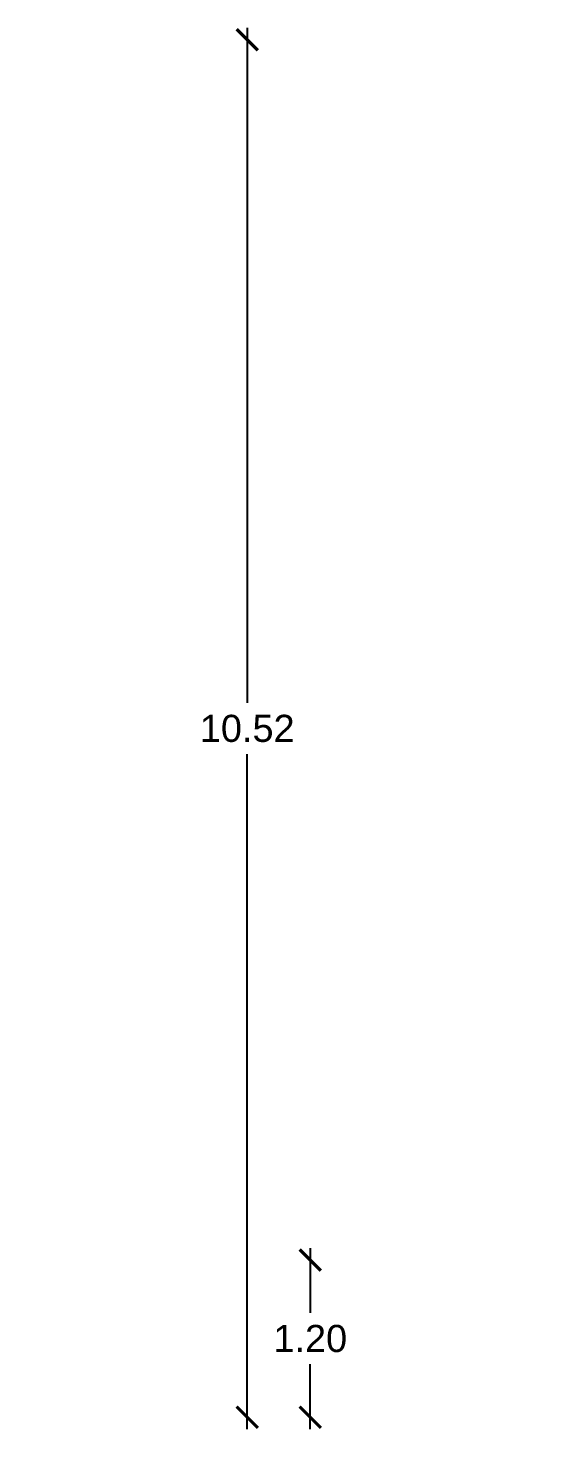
# Model space of a CAD drawing. Header units: metres. Extents: x 0 to 11269, y -5244 to -4054.
# Drawn here: x 10143.14 to 10147.11, y -4567.58 to -4556.88 of the extents above; entities that cross this region are included whole.
import ezdxf

# ---------------------------------------------------------------- set-up
doc = ezdxf.new("R2010")
doc.units = ezdxf.units.M
doc.header["$MEASUREMENT"] = 0
doc.header["$PDMODE"] = 2
doc.layers.add('BLK_1_HT_OF_BLDG', color=5, linetype='Continuous')
doc.layers.add('BLK_1_PLINTH_HEIGHT', color=7, linetype='Continuous')
doc.styles.get("Standard").update_dxf_attribs({"font": 'arial.ttf'})
doc.dimstyles.new('STY', dxfattribs={"dimscale": 0.9, "dimtxt": 0.23, "dimasz": 0.18, "dimexe": 0.15, "dimexo": 0.6, "dimgap": 0.1, "dimtad": 1, "dimtih": 1, "dimtoh": 1, "dimzin": 0, "dimdsep": 46, "dimtxsty": 'Standard', "dimblk": 'ARCHTICK', "dimcen": 0.09375, "dimdle": 0.1, "dimse1": 1, "dimse2": 1, "dimclrd": 256, "dimclrt": 256, "dimadec": 0, "dimazin": 0, "dimtfac": 1, "dimtix": 1, "dimtmove": 1, "dimatfit": 0, "dimfxl": 0, "dimtolj": 1, "dimtzin": 0, "dimlwd": -1, "dimarcsym": 0})

# ---------------------------------------------------------------- blocks, each defined once
blk = doc.blocks.new('_ArchTick')
at = {"color": 0, "lineweight": 0, "const_width": 0.15}
blk.add_lwpolyline([(-0.5, -0.5), (0.5, 0.5)], dxfattribs=at)
blk = doc.blocks.new('*D176')
at = {"layer": 'BLK_1_HT_OF_BLDG'}
for p, q in [((10144.808, -4556.879), (10144.808, -4562.032)), ((10144.808, -4567.576), (10144.808, -4562.423))]:
    blk.add_line(p, q, dxfattribs=at)
at = {"layer": 'DEFPOINTS', "color": 0, "linetype": 'ByBlock'}
for p in [(10144.044, -4556.969), (10144.808, -4556.969), (10143.136, -4567.486)]:
    blk.add_point(p, dxfattribs=at)
at = {"layer": 'BLK_1_HT_OF_BLDG', "linetype": 'ByBlock', "xscale": 0.162, "yscale": 0.162, "zscale": 0.162}
for p, rotation in [((10144.808, -4556.969), 90), ((10144.808, -4567.486), 270)]:
    blk.add_blockref('_ArchTick', p, dxfattribs=dict(at, rotation=rotation))
at = {"layer": 'BLK_1_HT_OF_BLDG', "linetype": 'ByBlock', "insert": (10144.808, -4562.228), "char_height": 0.207, "attachment_point": 5}
blk.add_mtext('\\A1;10.52', dxfattribs=at)
blk = doc.blocks.new('*D186')
at = {"layer": 'BLK_1_PLINTH_HEIGHT'}
for p, q in [((10145.289, -4566.196), (10145.289, -4566.69)), ((10145.289, -4567.576), (10145.289, -4567.081))]:
    blk.add_line(p, q, dxfattribs=at)
at = {"layer": 'DEFPOINTS', "color": 0, "linetype": 'ByBlock'}
for p in [(10145.289, -4566.286), (10147.11, -4566.286), (10147.11, -4567.486)]:
    blk.add_point(p, dxfattribs=at)
at = {"layer": 'BLK_1_PLINTH_HEIGHT', "linetype": 'ByBlock', "xscale": 0.162, "yscale": 0.162, "zscale": 0.162}
for p, rotation in [((10145.289, -4566.286), 90), ((10145.289, -4567.486), 270)]:
    blk.add_blockref('_ArchTick', p, dxfattribs=dict(at, rotation=rotation))
at = {"layer": 'BLK_1_PLINTH_HEIGHT', "linetype": 'ByBlock', "insert": (10145.289, -4566.886), "char_height": 0.207, "attachment_point": 5}
blk.add_mtext('\\A1;1.20', dxfattribs=at)

msp = doc.modelspace()

# ---------------------------------------------------------------- dimensions: what is measured, and where the dimension line sits
at = {"layer": 'BLK_1_HT_OF_BLDG', "linetype": 'ByBlock'}
dim = msp.add_linear_dim(base=(10144.80788, -4556.96943), p1=(10143.13551, -4567.48577), p2=(10144.04419, -4556.96943), angle=90, dimstyle='STY', dxfattribs=at)
dim.commit()
dim.dimension.update_dxf_attribs({"geometry": '*D176', "text_midpoint": (10144.80788, -4562.2276)})
at = {"layer": 'BLK_1_PLINTH_HEIGHT', "linetype": 'ByBlock'}
dim = msp.add_linear_dim(base=(10145.28907, -4566.28577), p1=(10147.11026, -4567.48577), p2=(10147.11026, -4566.28577), angle=90, dimstyle='STY', dxfattribs=at)
dim.commit()
dim.dimension.update_dxf_attribs({"geometry": '*D186', "text_midpoint": (10145.28907, -4566.88577)})

doc.saveas('drawing.dxf')
